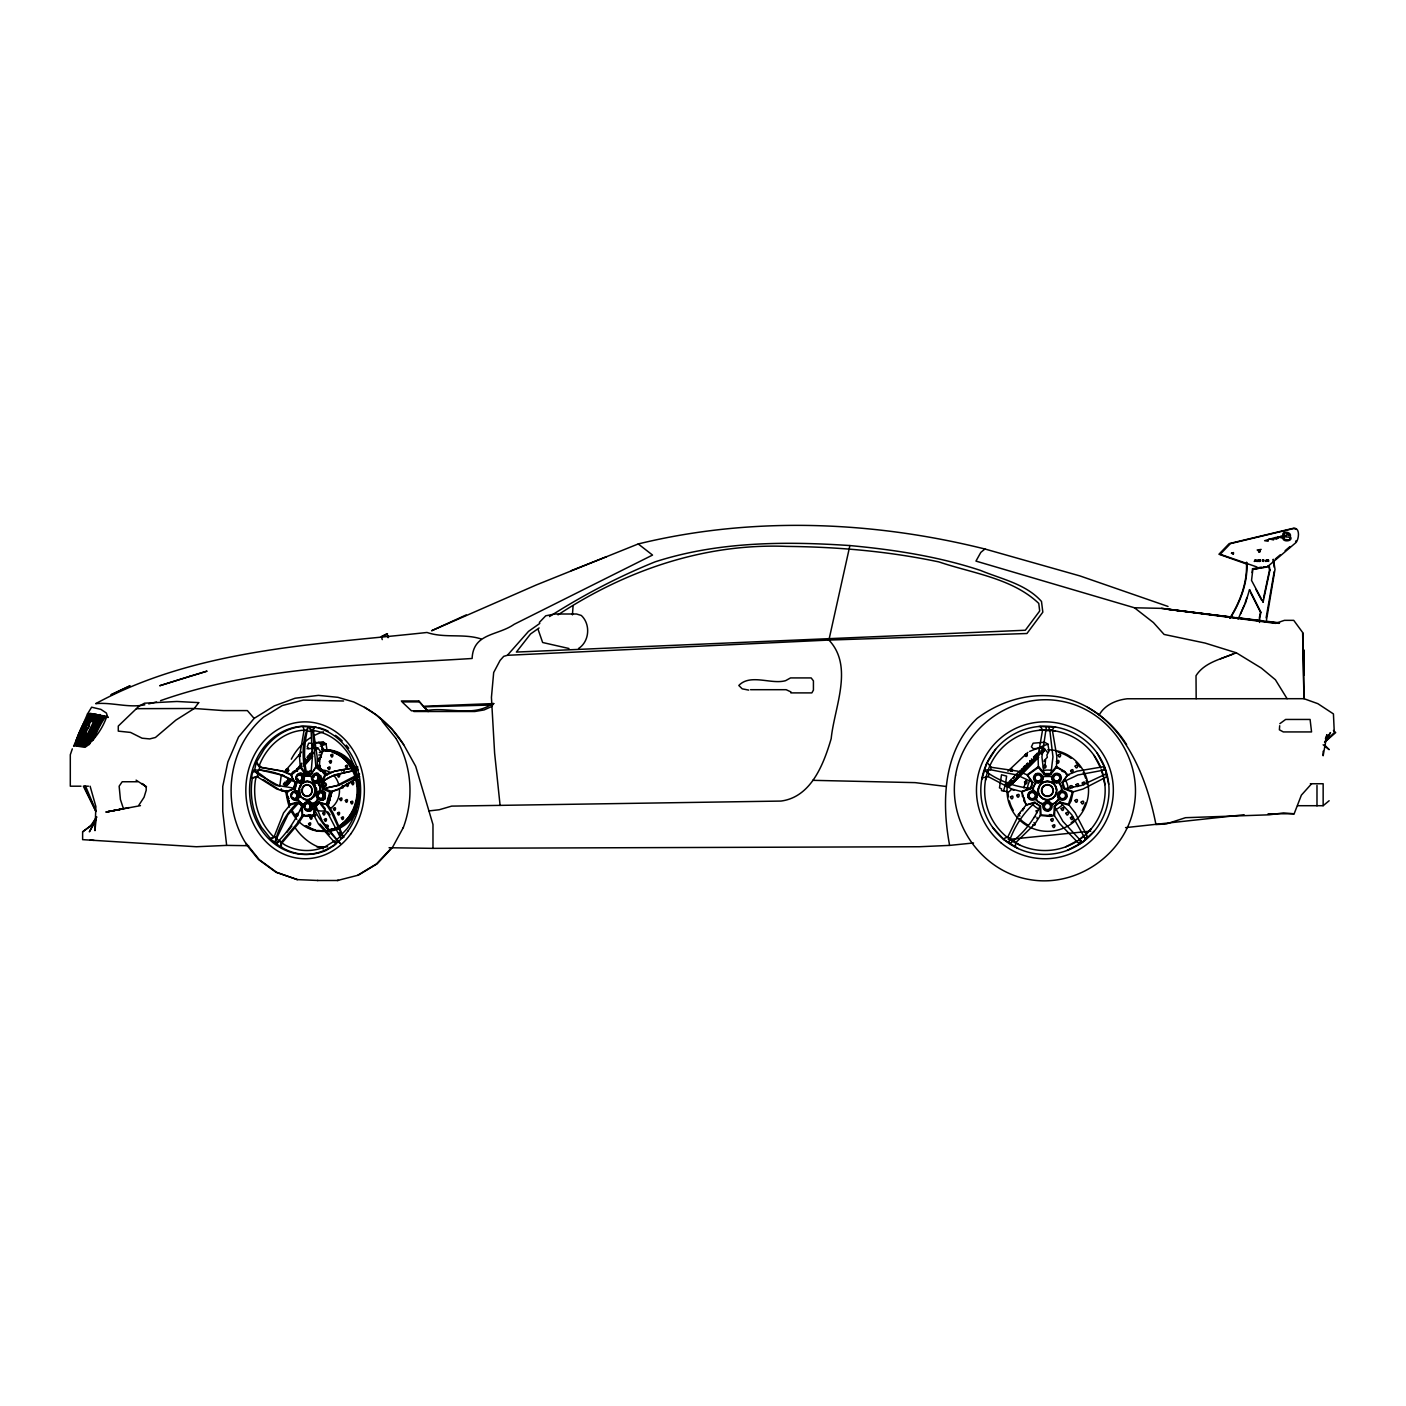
<?xml version="1.0" encoding="UTF-8"?>
<svg xmlns="http://www.w3.org/2000/svg" width="1406" height="1406" viewBox="0 0 1406 1406"><rect width="100%" height="100%" fill="white"/><g stroke="black" fill="none" stroke-linecap="round" stroke-linejoin="round"><path stroke-width="1.5" d="M281.323 788.836L281.305 790.664L288.107 791.93M1266.437 620.362L1275.014 569.377L1273.449 559.447M1015.343 846.799L1015.712 842.686L1034.886 823.986L1040.352 815.48L1049.807 816.341L1053.85 814.9L1060.001 823.986L1079.281 844.022M334.856 845.094L326.174 850.402A64.114 55.519 -90 0 1 283.696 848.574L281.253 846.799L281.569 842.686L285.102 845.059A60.247 52.18 -90 0 0 324.997 846.781L334.874 840.753L336.509 842.686L335.946 844.022L318.477 823.986L313.696 814.9L314.1 806.007L318.898 801.982L326.333 804.285L331.658 812.932L342.695 836.939L343.96 837.238L340.867 838.345L328.705 814.847L318.898 801.982M281.253 846.799L280.901 842.686L296.736 823.986L302.237 815.48L314.505 815.48L314.926 806.341L319.232 802.738L328.213 805.093L333.029 812.932L343.363 836.939M315.752 809.557L315.911 806.007L318.16 803.775L316.245 806.341L316.086 809.997M1053.85 814.9L1054.324 806.007L1056.925 803.775L1059.86 801.982L1068.455 804.285L1075.203 812.932L1087.787 837.238M326.333 804.285L329.777 792.07L338.389 789.047L359.672 776.604M311.886 730.698L315.577 730.892A60.247 52.18 -90 0 1 349.391 755.426L355.068 767.817C364.857 766.393 327.334 770.804 325.946 774.811L321.64 782.492L323.275 788.327L331.992 791.613L328.213 805.093L331.992 791.613L339.76 789.047L357.528 778.203L358.794 784.653A60.247 52.18 -90 0 1 347.036 828.732L342.062 834.057M413.803 711.506L474.824 711.506L484.139 709.925L491.256 706.691L493.734 703.562L490.167 705.056L424.471 706.849L428.074 711.506L418.707 700.961L401.308 700.961M1068.455 804.285L1072.427 792.07L1082.972 789.047L1106.997 776.674M1049.807 816.341L1054.518 815.48L1055.01 806.341L1057.347 804.337L1059.966 802.738L1068.824 805.093L1071.091 800.893L1073.2 791.613L1064.658 788.327L1062.76 782.492L1067.734 774.811L1077.154 771.156L1104.272 766.586M418.637 701.893L402.028 701.893L411.448 710.803L427.231 710.803L418.707 700.961M572.435 614.879L573.05 606.179M827.888 640.099L1026.942 633.508L1042.83 612.155L1041.495 601.452C1025.87 583.877 1001.459 579.149 980.632 570.467C938.347 556.46 894.146 549.693 849.892 545.563L828.907 640.064C854.075 666.602 834.268 707.394 831.192 738.625C823.74 763.968 811.192 797.202 780.928 801.069L451.678 806.113L439.199 809.751L429.076 810.91M1279.688 725.724L1279.39 729.802L1283.327 731.928L1311.552 731.928L1310.093 719.45L1285.646 719.45L1279.847 723.686M279.618 785.497C271.78 788.379 251.076 759.029 251.867 777.975L257.07 776.604L276.824 789.047L286.49 792.07L289.864 805.093L283.555 812.932L274.047 836.939L270.11 838.872L276.648 843.459L279.741 841.192L276.437 838.784L275.558 842.669M306.983 774.267C302.782 758.818 304.61 740.857 308.142 726.744L316.139 727.078M1283.028 537.531C1281.622 542.611 1294.135 541.556 1290.269 536.53C1292.219 531.749 1280.919 530.22 1283.063 535.633M1284.117 537.268L1284.311 539.359L1288.581 539.904A2.214 2.214 0 0 0 1289.9 538.709C1289.9 535.053 1283.45 539.289 1286.912 534.596C1293.467 538.34 1283.713 528.709 1284.117 535.37M302.993 726.515L304.135 729.995L299.46 756.393L300.322 767.36L305.172 774.267L308.125 774.548L311.095 774.267L315.946 767.36L312.607 729.995L314.153 727.025M95.995 819.926L94.993 830.647L95.872 806.534L90.107 786.2M301.306 803.494L297.334 799.364A4.675 4.042 -90 0 0 294.944 790.91L295.84 786.095M1032.408 790.91L1035.396 781.701M286.754 769.732C289.531 774.97 288.371 764.741 286.929 770.822C292.079 770.822 283.871 766.516 286.508 771.244C290.673 769.346 284.926 769.996 288.476 770.347L287.334 769.047L286.191 769.803L287.826 771.103M300.251 754.02L300.251 756.375M341.517 771.033L342.168 769.715L343.732 769.961M344.119 771.033L343.732 772.087M330.674 791.613L326.895 805.093M1252.061 572.629L1252.535 568.727L1253.537 569.325L1252.535 568.727M1267.808 565.915L1269.214 565.651L1269.917 570.133L1263.098 602.12L1251.533 580.432L1252.939 568.727L1261.358 567.128M1266.103 617.937L1274.223 571.486M279.812 786.007L281.323 774.776L284.276 775.673M1046.398 726.744L1041.916 756.85L1044.008 774.267L1047.435 774.548L1050.862 774.267L1056.468 767.36L1056.837 756.393L1052.338 729.995L1054.113 727.025M1003.269 838.872L1007.803 836.939L1019.666 812.932L1026.064 805.093L1034.904 802.738L1037.523 804.337L1039.86 806.341L1040.352 815.48L1041.02 814.9L1040.545 806.007L1034.904 802.738C1022.865 813.353 1013.919 827.554 1008.787 842.669M355.068 767.817L334.733 771.156L326.754 774.899L324.399 771.367L320.515 771.033L315.946 767.36M304.381 814.9L302.237 815.48L301.815 806.341L299.9 803.775L297.369 801.982L289.917 804.285M286.49 792.07L293.678 788.871L295.102 782.492L290.796 774.811L281.868 771.156L259.688 767.289L256.208 762.667L254.539 770.453M293.678 788.871L295.506 782.369C290.427 778.291 289.372 770.892 296.947 770.453L297.562 771.033M321.869 744.108L322.905 751.103L319.883 759.064L319.303 766.85L317.053 766.85M973.514 842.967L949.63 845.393C941.44 801.965 943.039 750.909 977.1 718.396C1000.861 700.522 1031.371 691.629 1060.862 697.323C1119.598 709.415 1145.644 771.63 1155.943 824.549L1166.136 824.004L1185.504 817.694L1269.214 814.812L1283.467 812.914L1294.153 813.775L1301.376 795.146L1311.622 783.74M1251.024 593.42L1260.514 612.313L1259.671 616.267A26.099 26.099 0 0 0 1259.319 618.306M1263.59 597.849L1269.513 570.133L1269.056 567.145M1238.071 619.079L1245.47 603.174L1249.547 589.641L1260.918 612.313L1260.075 616.267A26.099 26.099 0 0 0 1259.495 622.454M274.908 842.669C278.599 827.624 285.875 813.213 297.51 802.738L298.845 802.738L287.879 814.847L276.437 838.784M1044.008 774.267L1038.401 767.36L1038.032 756.393L1042.549 729.995L1040.458 726.515M316.016 766.481L321.078 768.572C324.399 774.144 319.795 766.024 317.334 766.481L316.016 766.481L311.095 774.267M295.752 786.2L296.104 784.97M982.196 777.975L988.19 776.604L1011.898 789.047L1021.67 791.613L1030.229 788.327L1031.406 785.497L1032.127 782.492L1027.136 774.811L1017.716 771.156L991.212 767.289L987.188 762.667M1035.009 801.982L1026.064 805.093L1021.67 791.613L1030.756 788.871L1032.865 782.369L1027.136 774.811L1038.612 766.481L1044.377 773.599L1050.51 773.599L1056.275 766.481L1064.43 771.367L1067.734 774.811L1062.005 782.369L1062.795 785.708L1064.114 788.871L1072.427 792.07M1023.884 787.87L1025.782 780.629M253.871 770.453L257.825 774.214L257.07 776.604L258.388 776.604L252.535 777.975L252.096 779.557A64.114 55.519 -90 0 0 261.569 827.396L270.778 838.872L274.873 837.168M256.261 776.991L255.4 780.207A60.247 52.18 -90 0 0 273.555 836.693L274.205 837.168M257.298 773.089L258.827 769.838M290.796 774.811L292.114 774.811L283.239 771.156L261.006 767.289L259.407 765.18A60.247 52.18 -90 0 1 301.956 730.312L304.733 730.417M403.206 827.695L403.364 827.431C414.137 798.52 411.747 765.444 396.141 738.73M92.462 714.476L91.179 714.107L89.949 715.935A105.204 104.29 87.9 0 0 76.891 744.618L76.645 745.532L77.189 744.547A105.204 104.29 88 0 1 81.39 732.614M83.288 732.702A105.204 103.482 -84.3 0 0 79.088 744.635L78.841 745.567L82.409 744.67L78.068 745.496L77.752 744.53A105.204 104.149 -89.9 0 1 90.81 715.847L92.04 714.002L93.569 714.512M78.068 745.496L78.314 744.565A105.204 103.886 -87.2 0 1 82.497 732.631M78.841 745.567L79.65 744.688A105.204 103.183 -82.8 0 1 83.85 732.754M85.942 732.948A105.204 101.988 -79 0 0 81.724 744.881L81.478 745.795L82.515 745.039A105.204 101.847 -78.7 0 1 86.733 733.106M91.021 714.81L90.054 714.371L88.824 716.199A105.204 104.325 87.3 0 0 75.766 744.881L73.622 746.252L87.488 713.984L91.618 707.2L100.898 709.38L106.364 713.018L107.155 715.373C103.13 727.693 95.116 739.626 84.553 747.289L75.291 745.848L75.449 744.952A105.204 104.36 86.9 0 1 88.508 716.269L89.756 714.441L90.722 714.881L89.334 714.529L87.787 716.445A105.257 104.589 82.8 0 0 76.645 739.081L75.485 743.546L75.942 742.016A105.239 104.448 85.7 0 1 88.086 716.375M995.536 749.398L986.625 763.563L984.622 770.101L990.527 769.732L991.212 767.289M1047.611 752.562L1043.85 748.097L1033.305 748.73L1031.406 746.832L1033.094 743.212L1044.658 742.245L1047.874 744.108L1049.087 751.103L1046.89 755.004L1047.312 757.342L1045.607 759.064L1044.922 766.85M1003.497 791.016L1005.378 784.812M81.741 732.104L83.938 731.419A25.642 4.868 -62.3 0 1 85.696 728.431L86.434 727.236L83.991 732.069L87.629 727.289L85.168 732.122L86.364 731.524A75.186 14.236 -62.3 0 0 88.033 728.15L88.56 727.095L88.051 728.15M89.615 722.385L87.98 722.385A29.421 5.589 -62.3 0 0 81.935 732.051L82.198 731.647M82.356 732.122L82.62 731.665M87.049 722.842L88.332 722.508M87.963 722.508L87.682 722.983M315.84 750.488L316.948 749.064L315.858 750.083M981.704 779.557L984.516 770.453C997.627 780.4 1013.831 786.657 1030.229 788.327L1030.756 788.871M985.501 780.207L986.502 776.991M987.697 773.089L988.699 769.838M313.239 752.702L312.062 751.331L312.94 753.229L311.851 754.46C310.251 750.277 309.179 757.447 311.306 755.76M1245.066 603.174L1246.858 597.568M307.633 816.341L309.953 815.023L307.633 816.341L302.237 815.48M1233.431 553.929L1233.431 552.593M1258.493 551.099C1260.813 548.709 1259.091 553.946 1258.634 550.642M1005.993 783.915L1008.612 782.123L1006.591 783.863M308.142 726.744C302.044 740.241 301.956 758.695 305.717 773.599L305.172 774.267M72.321 748.853L70.3 754.758L70.3 786.2L81.003 786.2M1007.645 785.075L1008.401 785.638L1043.533 750.083A2.759 2.759 0 0 0 1042.883 749.433L1042.479 749.451M300.111 754.706L300.111 755.69M1039.157 751.331L1040.159 753.229L1038.929 754.46C1037.03 750.189 1035.906 757.658 1038.296 755.76M988.19 776.604L989.068 774.214M324.399 788.871L322.958 782.492L324.681 779.434M1325.436 738.695L1326.965 734.653L1323.151 755.76L1323.151 751.208M306.051 815.621L311.745 816.341L315.506 814.9M303.784 804.619L304.118 803.81A5.009 4.341 -90 0 1 311.429 803.81L316.016 801.895L317.44 798.784A5.009 4.341 -90 0 1 319.707 790.734L320.146 787.255L317.404 782.58A5.009 4.341 -90 0 1 311.482 777.606L311.622 776.745A13.972 12.109 -90 0 0 303.924 776.745L304.065 777.606A5.009 4.341 -90 0 1 298.125 782.58L297.457 782.158M1022.795 809.329L1022.795 810.84M1034.183 817.501L1035.624 816.394M1036.925 818.644L1037.083 817.501M1240.461 613.947L1244.31 604.967M93.974 823.969L96.258 818.767M87.418 719.239L89.176 715.355L87.488 713.984L90.335 713.334L108.051 717.306M90.3 714.986L92.146 714.547M100.301 714.635L98.033 714.81L96.821 716.656A105.204 101.847 -78.7 0 0 83.762 745.338L83.499 746.252L84.676 745.549A105.204 101.83 -78.7 0 1 97.735 716.884L98.965 715.039M101.179 715.566L99.949 717.412A105.204 101.812 -78.6 0 0 86.908 746.076L85.713 746.779L85.977 745.865A105.204 101.83 -78.7 0 1 99.035 717.183L100.265 715.355L103.956 715.865M102.128 716.023L103.359 716.304L102.427 715.865L101.197 717.71A105.239 101.83 -78.6 0 0 89.053 743.352L88.56 745.004L89.984 743.581A105.239 101.794 -78.5 0 1 102.111 717.921L104.677 715.689M105.555 716.621L104.343 718.466A105.239 101.724 -78.4 0 0 94.307 738.132L92.339 740.716L93.376 737.922A105.239 101.759 -78.5 0 1 103.411 718.238L104.642 716.392L107.647 716.585M89.281 725.601L88.877 726.445L90.037 722.403M88.473 727.306L88.982 726.252M296.016 785.11L297.703 781.701A4.675 4.042 -90 0 1 297.316 774.513L298.142 773.827A4.675 4.042 -90 0 1 303.942 776.481L307.123 775.725M299.9 803.775L301.815 806.341C295.559 820.032 286.965 833.231 275.98 843.459L280.585 846.799M320.955 769.135L317.334 766.481L317.123 756.393L313.274 729.995L314.803 727.025M256.208 762.667L264.082 749.398A64.114 55.519 -90 0 1 301.657 726.463L307.475 726.744M403.364 827.431L392.415 847.537L377.107 863.864L358.442 875.13L337.932 880.384M1295.594 541.626L1296.086 540.748M329.777 792.07L322.572 788.871L320.744 782.369L324.944 774.899L327.264 774.811L324.399 771.367L320.515 771.033M96.012 818.397L89.351 831.842L93.042 825.533M1229.863 618.165C1240.145 601.663 1247.632 581.996 1246.437 562.365M1230.268 618.165C1240.549 601.663 1248.036 581.996 1246.841 562.365M82.831 731.665L82.726 731.964A28.911 5.483 -62.3 0 1 84.219 729.591A30.457 5.782 -62.3 0 1 88.402 723L88.859 722.35A29.421 5.589 -62.3 0 0 82.69 732.087M94.044 840.366L82.62 839.646L82.62 831.842L92.181 824.707L96.645 817.185M1325.26 741.296L1330.533 732.596L1325.612 739.855M85.801 728.273L86.434 727.236M303.555 815.48L298.107 823.986L282.307 842.581L279.179 841.122L280.409 841.192M138.807 805.269L144.062 797.255L146.206 790.242L146.206 786.868L141.971 783.494L146.488 786.815M307.773 771.121L308.705 773.687L309.619 771.121M318.582 761.384L318.582 759.258M92.304 721.753A105.204 101.847 -78.7 0 1 95.573 716.357L96.803 714.512L94.782 716.199A105.204 101.988 -79 0 0 91.513 721.594M93.376 714.125L92.146 715.97A105.204 103.482 -84.3 0 0 87.348 724.125M94.677 714.248L93.446 716.076A105.204 102.761 -81.1 0 0 90.177 721.471M76.223 745.637L76.469 744.705A105.204 104.308 87.8 0 1 89.527 716.041L90.757 714.195L89.228 716.111A105.204 104.308 87.6 0 0 76.17 744.776M92.603 714.055L91.372 715.9A105.204 103.886 -87.2 0 0 85.133 726.884M90.318 826.394L96.698 816.886M1066.855 774.899L1064.43 771.367M286.596 784.302L286.806 783.511A3.48 3.023 -90 0 0 286.121 782.72C282.149 786.552 287.509 778.52 283.397 784.161A3.146 2.724 -90 0 0 284.047 784.9L285.893 783.3L285.172 785.884L290.814 779.434M308.301 759.24L307.158 756.99L308.037 758.871L306.965 760.119L305.33 759.099L307.281 760.418M302.044 766.481L300.726 766.481C294.891 769.838 294.311 772.263 300.322 767.36M1056.468 767.36L1062.145 770.453M357.599 766.586L357.669 769.732L334.013 774.987L320.744 782.369M1044.078 761.384L1044.465 759.925M1099.228 714.916C1104.729 704.898 1116.294 700.012 1127.208 698.782L1303.96 698.694L1317.844 703.668L1333.433 713.914L1334.294 732.596L1324.54 742.122M320.779 787.167L318.389 781.701L321.148 790.91A4.675 4.042 -90 0 1 325.12 796.464L324.804 797.571A4.675 4.042 -90 0 1 318.775 799.364L315.559 802.773M286.806 832.405L291.85 826.078M1009.754 784.302L1010 783.511A3.48 3.48 0 0 0 1009.209 782.72L1007.065 784.32M1029.227 764.829L1029.438 764.179A2.759 2.759 0 0 0 1028.788 763.511C1024.886 766.832 1030.229 759.943 1026.116 764.794A2.425 2.425 0 0 0 1026.732 765.409C1031.143 762.65 1025.659 766.516 1028.067 765.989M1020.405 773.652L1020.246 772.544M1026.415 767.623C1026.732 762.597 1020.018 769.328 1025.044 769.012M1034.816 759.24L1033.498 756.99L1034.517 758.871L1033.269 760.119L1031.389 759.099L1033.638 760.418M291.323 774.899L296.947 770.453M1028.014 774.899L1038.401 767.36M949.63 845.393L919.331 846.746L432.978 848.363L432.978 824.549L415.666 766.27L403.663 744.635L391.799 728.976L376.246 714.916L364.541 707.341L353.837 702.016L337.897 697.323L318.406 695.372L295.067 698.237L274.328 705.882L254.135 718.396L238.528 737.025L227.86 761.982L222.746 786.429L222.746 811.473L226.665 845.393L248.616 845.709M284.996 771.209L301.605 752.034M300.286 756.235L299.812 754.178M287.334 771.103L288.476 770.347M293.309 772.984L294.487 771.648M295.295 770.681L296.262 770.91L297.228 768.449M301.886 763.071L300.779 764.794A2.425 2.109 -90 0 0 301.306 765.409L301.657 765.391M301.71 763.915L301.499 764.899M296.578 771.279L297.756 769.908M304.381 762.316L305.102 761.507L304.083 761.173M300.761 767.254L299.513 768.695L298.547 767.588L300.286 766.709M304.276 763.88L313.31 753.458M291.077 779.961L288.74 783.792M303.766 765.321L312.22 755.549M292.975 778.906L285.84 785.954L288.107 784.53M304.03 766.129L312.712 756.112M322.905 751.103L321.253 752.562L317.984 748.097L316.122 748.097M500.097 805.445L494.613 753.106L491.432 697.429L493.682 672.507L500.061 660.451L503.717 656.338L507.373 655.301L528.498 631.382L539.816 623.403M1043.322 750.734L1044.799 749.064L1043.516 750.488M539.342 622.436L545.739 615.793L554.808 614L576.513 614L581.311 615.459C590.801 624.299 589.483 641.505 578.534 648.5M1059.72 799.364L1051.881 805.058M314.1 806.007L314.926 806.341C310.111 813.494 352.765 857.185 336.895 839.523L340.814 835.849L339.004 832.563M391.852 847.537L376.527 863.864L357.862 875.13M1010.035 843.459C1022.795 833.899 1033.498 821.051 1039.86 806.341L1040.545 806.007M1064.114 788.871L1081.337 785.497L1106.346 773.775M466.194 614.932L431.589 630.749L536.143 585.019L638.236 543.946L652.542 555.071L514.174 624.299C497.531 635.951 473.242 632.841 472.117 658.483C367.774 665.091 260.18 665.495 160.565 700.645M1007.909 771.209L1027.874 752.351M1014.359 776.13L1016.52 773.968L1015.976 775.145L1017.434 776.604M1017.505 772.984L1018.981 772.158M1041.055 750.822L1042.233 749.644M1038.032 756.867L1012.232 783.792M1041.125 753.757L1044.236 750.663L1041.688 754.319M1010.018 785.989L1038.753 757.272M359.391 773.775L336.965 785.497L322.572 788.871M312.167 754.776L310.216 753.44L310.41 755.286M1084.149 835.375L1079.123 839.786M1085.573 834.057L1091.32 828.732M1094.29 831.192L1082.022 842.581L1067.224 850.402M319.127 769.135L324.311 771.947M490.167 705.056C472.1 716.498 447.829 707.218 427.793 710.364M1324.716 742.122L1335.7 732.596L1333.433 730.452M1275.312 559.008L1280.216 554.843M1285.119 550.695L1290.023 546.53M1268.405 565.95L1296.209 542.365C1298.81 538.797 1300.058 529.183 1294.926 528.217L1230.461 543.612L1220.215 554.263L1256.964 566.987M1297.545 805.708L1323.151 805.708L1329.145 800.735M1042.162 751.894C1039.719 752.825 1045.308 747.992 1041.231 751.296M1039.28 754.776L1037.03 753.44L1037.241 755.286M1168.034 606.461L1079.861 575.898L984.938 549.008L980.826 552.382L975.957 561.099L1134.466 607.779L1161.549 608.359L1279.021 623.368M1079.158 842.686L1081.161 841.122L1082.602 842.036M1011.916 771.244C1014.798 768.256 1007.698 768.256 1010.562 771.244M1066.398 774.671L1068.912 775.339M1023.041 809.012L1024.095 808.573M1071.952 788.133C1075.133 784.794 1067.277 784.794 1070.458 788.133M1051.512 814.654L1049.386 814.654M1070.827 800.541L1070.827 797.94M316.561 802.141L311.816 805.058A4.675 4.042 -90 0 0 304.118 805.058L301.148 803.494M82.62 831.842L92.181 824.707M1233.431 553.929L1231.375 553.261L1233.431 552.593M286.965 796.112L289.864 805.093L297.51 802.738L299.794 804.337M306.701 773.581L311.359 770.295M549.518 616.566C582.945 595.23 618.306 576.724 655.108 561.838C717.904 541.556 784.689 541.187 849.892 545.563M539.096 627.955L530.554 633.965L516.389 652.068L1025.343 630.24L1039.684 611.012L1038.77 603.402C1012.074 578.112 972.601 573.349 938.962 561.925C888.891 551.345 837.923 546.899 786.815 546.407C704.916 543.067 625.846 570.221 558.024 614.844M76.24 740.312L78.56 738.677M1085.274 839.558L1084.975 838.345L1087.084 836.939M323.573 785.497C319.074 775.62 350.446 772.597 356.298 769.609M337.001 839.786L322.343 821.332L315.911 806.007M288.107 798.221L289.074 798.432M282.008 705.724L263.52 717.113C228.194 747.307 221.34 802.51 244.925 841.86L259.354 859.769L276.631 872.3L296.789 879.506M358.319 769.732L355.946 770.207L357.019 775.655L359.584 774.214M288.248 800.682L289.214 800.893M1029.667 751.402L1047.874 744.108M1065.871 846.781L1077.277 840.753M311.816 805.058L314.944 803.494M382.256 639.607L381.465 636.654L386.949 633.842L388.513 637.48M357.616 776.428L338.336 785.497L326.561 787.922M381.465 636.654L387.494 633.684M318.529 765.339C322.115 764.196 319.584 770.681 317.932 767.043M111.285 694.529L129.633 685.882M111.056 694.88L130.055 685.952M1287.088 698.694L1275.4 679.748L1261.358 668.096L1236.313 652.788C1222.253 658.852 1204.696 661.945 1196.014 675.724L1196.172 698.694M287.949 796.358L286.613 796.358L286.068 791.613L294.785 788.327L278.247 785.497L257.825 774.214L259.143 774.214M1044.043 765.339C1048.068 764.091 1045.308 770.769 1043.34 767.043M1055.59 766.903L1057.839 768.203M571.293 570.643L606.566 556.688M1220.443 658.834L1232.64 654.124M320.34 746.217L326.104 744.108L327.141 751.103M1022.32 796.358L1022.443 792.07M1023.621 798.432L1022.988 796.112M261.006 767.289L259.688 767.289L259.091 769.732L281.2 774.987L295.506 782.369M1264.293 567.321L1265.312 567.022M1023.796 800.893L1026.415 804.285M282.624 705.461L303.292 700.1L343.574 700.996M129.106 807.554L106.733 811.93L140.459 805.638M82.269 745.953L85.801 745.057M1041.02 814.9L1049.843 815.621M79.404 745.619L82.972 744.723M77.506 745.444L81.091 744.547L76.943 745.461M144.836 704.793C128.719 708.237 111.9 702.033 95.661 703.668C196.647 648.869 315.366 644.633 427.002 632.472C444.524 638.465 463.576 633.262 481.063 638.939M148.737 703.861L156.541 701.998M638.236 543.946C751.735 516.23 872.036 520.835 984.938 549.008M310.216 815.621L313.696 814.9M311.745 816.341L315.823 815.48L314.505 815.48M289.794 780.611L287.773 781.033L288.125 778.959L287.299 781.367L286.297 781.068L287.843 782.861M1042.584 776.481L1052.286 776.481M1254.591 569.043L1267.509 566.618M1254.996 569.043L1267.913 566.618M123.57 808.731L105.837 812.07L123.464 808.766L120.424 799.522L119.141 786.2L122.199 781.754L137.401 781.754M289.197 781.297L287.527 781.613L288.23 782.421M1013.445 780.611L1011.107 781.033L1011.512 778.959L1010.562 781.367L1009.842 780.629L1011.195 782.861M1105.432 769.803L1077.927 774.987L1062.005 782.369M1032.865 782.369L1016.942 774.987L990.527 769.732M1012.759 781.297L1010.826 781.613L1011.635 782.421M1260.602 612.348L1260.918 612.313M300.058 753.844L298.88 755.198L300.058 756.551M327.053 827.624C331.359 825.357 323.608 823.178 326.403 827.431M337.212 880.49L338.495 880.384M1019.965 816.06L1018.067 814.619L1020.317 813.318M1263.256 567.444L1265.558 567.321M1244.117 814.742L1125.538 827.624M1008.26 839.47L1090.792 831.139M314.68 742.632L323.521 742.245L326.315 744.108L321.482 744.108L318.687 742.245M315.506 743.018L323.521 742.245M253.976 770.101C268.845 769.504 283.854 774.688 296.42 782.492L295.102 782.492M307 748.73L317.984 748.097M310.761 756.393L309.531 756.463L309.759 757.553M307.967 775.778L309.127 775.725M136.4 708.677L194.292 708.483L223.449 710.592L247.368 710.592L254.135 718.396M1037.663 756.393L1035.835 756.867L1036.503 757.553M507.373 655.301L828.907 640.064M424.507 706.234L493.734 703.562M1048.507 726.814L1049.79 730.101L1052.338 729.995M750.523 689.696L786.147 689.696L790.98 691.945M790.84 692.894L811.877 692.894L813.424 690.1L813.424 680.873L811.174 677.92L790.541 677.92L785.603 680.662C771.349 684.792 750.365 673.333 738.818 685.478L742.21 688.835L748.695 690.1M304.786 729.995L306.983 730.101M313.274 729.995L310.41 730.101C307.106 721.348 315.296 734.863 306.947 730.522M311.077 730.101L312.396 756.85L311.025 773.599L305.717 773.599L300.726 766.481M311.886 743.212L308.67 743.212L307.211 746.832L308.863 748.73M319.988 743.739L324.821 743.739M319.39 752.562L321.64 752.562M318.758 755.004L321.007 755.004M299.408 755.953L299.654 754.917M319.127 757.342L321.376 757.342M317.633 759.064L319.883 759.064M347.475 762.421L350.446 762.421M288.23 769.328L287.984 770.347M294.979 771.367L293.766 771.947M305.717 773.599L309.689 773.845M303.766 776.481L303.942 776.481A4.675 4.042 -90 0 1 297.545 781.701L297.703 781.701M312.167 776.481L308.969 775.725M296.279 779.065L298.09 779.065M321.64 782.492L322.958 782.492M1310.339 783.74L1323.151 783.74L1323.151 805.708M88.455 786.2L83.358 786.2L95.854 811.42M323.275 788.327L324.593 788.327M294.944 790.91L295.119 790.91A4.675 4.042 -90 0 0 291.147 796.464L291.464 797.571A4.675 4.042 -90 0 0 297.492 799.364L299.689 802.141M321.148 790.91L320.972 790.91A4.675 4.042 -90 0 0 318.6 799.364L318.775 799.364M283.432 791.016L287.65 791.016M286.068 791.613L287.386 791.613L280.04 789.557M296.033 792.615L297.844 792.615M322.273 792.615L324.083 792.615M297.334 799.364L298.107 798.784A5.009 4.341 -90 0 0 295.84 790.734L295.084 790.629M309.25 803.494L311.06 803.494M304.118 805.058L304.276 805.058A4.675 4.042 -90 0 0 307.615 811.139L309.689 811.139A4.675 4.042 -90 0 0 311.57 810.278M301.815 806.341L303.134 806.341M314.926 806.341L316.245 806.341M1268.089 813.775L1294.153 813.775M309.689 815.744L308.125 815.023M275.365 836.939L274.047 836.939L277.193 838.345M338.231 841.122L336.509 842.686M226.665 845.393L196.365 846.746L90.107 840.12M317.387 880.49L337.791 880.49M316.649 846.693L327.616 846.851M389.075 847.73L432.978 848.363M1269.565 570.115L1269.917 570.133M812.686 780.33L915.165 782.632L945.711 786.429M1038.911 726.463L1055.642 727.078M1039.28 730.312L1045.08 730.101M1044.922 730.522L1050.018 730.698M1052.444 730.804L1054.992 730.892M296.912 879.594L317.967 880.49M306.965 775.725L308.125 775.778M96.961 714.81L95.239 714.301L94.009 716.129A105.204 102.427 -80.1 0 0 90.74 721.524M1009.385 786.675L1005.185 786.2L1006.608 776.112L1001.511 774.776L999.473 787.87L1001.529 788.836L1001.511 790.664L1008.893 791.93L1011.371 789.469L1014.007 790.067M1171.743 609.817L1231.902 617.058M1236.226 617.586L1262.237 620.731M1266.56 621.259L1279.565 622.84M1278.599 623.086L1161.549 608.359M1033.972 822.58L1035.273 824.83L1032.672 824.83M297.492 879.594L276.051 872.3L258.353 859.4L245.804 843.793M1177.736 610.538L1167.753 609.308L1275.506 623.368L1284.434 620.345L1293.731 620.345L1302.958 632.928L1303.96 698.694L1302.624 632.893M301.605 808.626L300.146 810.84M568.973 648.5L542.646 642.507L538.252 629.888M328.02 800.682L329.83 800.682M98.982 715.267L96.012 714.371M104.29 716.533L105.573 716.849M106.505 717.06L108.192 717.464M1269.495 539.008L1273.502 539.904L1275.031 537.619L1264.627 540.695L1268.142 541.24L1267.808 539.904L1269.302 539.06M1032.725 761.331L1029.86 760.628L1030.159 763.88M328.16 798.221L329.971 798.221M1032.232 761.824L1030.598 763.458M304.012 760.628L306.49 761.331M329.303 796.112L331.113 796.112M1236.313 652.788L1205.1 643.069L1164.098 634.44L1153.395 622.542L1134.466 607.779M306.069 761.824L304.645 763.458M1247.614 564.368L1218.932 554.263L1229.178 543.612L1293.643 528.217L1295.945 529.306M1061.723 771.033L1064.026 771.947M1036.872 812.967L1035.958 810.77L1038.331 810.454M1042.988 805.058L1035.15 799.364M94.887 714.617L93.938 714.178L92.708 716.023A105.204 103.183 -82.8 0 0 89.422 721.419M342.396 785.374L342.994 787.887L340.937 787.571M1054.324 806.007L1062.866 821.332L1081.161 841.122M304.276 805.058L300.339 802.51M263.274 779.645L278.212 789.047M1009.789 838.784L1014.552 841.772M1015.835 842.581L1019.789 845.059M1018.19 848.574L1004.007 839.663L992.618 827.396M136.083 780.137L146.294 786.815M1007.803 836.939L1009.912 838.345M299.531 801.895L300.533 802.773M1013.726 841.122L1015.712 842.686M1018.629 774.987L1017.452 773.862M1323.151 744.776L1329.145 749.644L1324.645 745.022M1036.081 757.975L1034.289 756.2L1036.117 754.407L1037.224 755.11M1023.814 770.224L1021.6 768.889L1022.285 769.557L1019.807 770.681L1021.582 772.456M1023.392 770.664L1022.637 769.908L1021.283 771.279L1022.021 772.017M319.865 823.986L329.531 834.514M322.818 748.097L323.644 749.064M309.39 757.975L307.844 756.2L309.425 754.407L310.375 755.11M323.081 771.367L325.946 774.811M322.501 771.947L324.944 774.899M382.151 721.19L395.947 738.361M321.746 804.25L325.313 808.784M327.703 811.824L330.076 814.847M424.471 706.849L428.074 711.506M256.859 762.667L259.231 765.831M301.218 766.973L299.882 765.567L298.248 768.115M1059.474 781.701L1062.461 790.91M1266.63 560.063L1267.175 561.099L1268.581 560.063L1268.581 561.416L1268.001 560.063M1255.945 589.466L1261.727 600.309M1084.975 838.345L1071.794 814.847L1059.86 801.982M1097.19 753.194L1105.011 767.975L1108.736 784.302M1094.044 755.426L1100.599 767.817M1050.862 774.267L1052.953 756.85L1049.79 730.101M84.272 786.2L95.977 811.42M85.608 786.2L96.153 811.42M1105.801 774.214L1106.68 776.604M1103.657 767.289L1104.343 769.732M386.949 633.842L387.968 637.621M1101.46 769.609L1103.025 776.428M1103.429 778.203L1104.905 784.653M1273.045 559.447L1274.293 567.391M321.482 744.108L322.519 751.103M1262.852 600.432L1263.098 602.12M1249.723 591.17L1249.547 589.641M312.448 744.196L312.888 748.414M1024.306 798.221L1024.482 800.682M302.167 806.007L302.571 814.9M1316.983 785.409L1316.983 805.849M1304.03 650.31L1304.03 674.739M1303.749 649.871L1303.749 675.179M1267.737 560.063L1266.859 561.416L1266.595 560.063M85.168 732.878A105.204 102.427 -80.1 0 0 80.95 744.811L80.142 745.672L80.388 744.758A105.204 102.761 -81.1 0 1 84.606 732.825M1261.182 549.412A217.438 217.438 0 0 1 1257.14 549.992M364.541 707.341A108.455 108.455 0 0 1 403.663 744.635M1087.506 707.341A108.455 108.455 0 0 1 1126.628 744.635M82.655 729.714A105.204 104.29 88 0 1 90.248 715.865M1101.39 769.328A60.247 60.247 0 0 1 1035.466 849.804A60.247 60.247 0 0 1 997.68 752.878A60.247 60.247 0 0 1 1100.687 767.5M1047.769 749.785A40.774 40.774 0 0 1 1088.49 792.685A40.774 40.774 0 0 1 1043.498 831.104A40.774 40.774 0 0 1 1007.504 784.179M1085.625 802.844A39.79 39.79 0 0 1 1082.233 810.454M1074.412 820.12A39.79 39.79 0 0 1 1071.161 822.756M1027.874 825.023A39.79 39.79 0 0 1 1019.631 818.696M1013.304 810.454A39.79 39.79 0 0 1 1009.332 800.858M1008.471 796.78A39.79 39.79 0 0 1 1008.032 792.633M1058.068 752.105A39.79 39.79 0 0 1 1071.161 758.361M1075.906 762.421A39.79 39.79 0 0 1 1079.966 767.166M1083.235 772.474A39.79 39.79 0 0 1 1085.625 778.274M1086.223 780.26A39.79 39.79 0 0 1 1087.084 784.32M1062.268 805.04A20.492 20.492 0 0 1 1054.781 809.821M1037.523 808.309A20.492 20.492 0 0 1 1033.287 805.04M1027.347 788.766A20.492 20.492 0 0 1 1030.018 780.312M1042.461 770.752A20.492 20.492 0 0 1 1053.076 770.752M1065.52 780.312A20.492 20.492 0 0 1 1068.191 788.766M1056.521 792.263A9.227 9.227 0 0 1 1038.788 793.88M1038.261 791.543A9.227 9.227 0 0 1 1053.34 783.617M1054.975 785.392A9.227 9.227 0 0 1 1056.627 789.873M321.763 749.785A40.774 35.308 -90 0 1 354.734 805.181A40.774 35.308 -90 0 1 298.142 820.858M296.807 819.382A40.774 35.308 -90 0 1 291.183 810.946M289.513 807.149A40.774 35.308 -90 0 1 286.455 790.559M323.099 749.785A40.774 35.308 -90 0 1 352.713 768.361M353.679 770.172A40.774 35.308 -90 0 1 348.073 819.382A40.774 35.308 -90 0 1 305.436 825.867M295.664 816.218A40.774 35.308 -90 0 1 292.518 810.946M325.999 749.785A40.774 35.308 -90 0 1 355.63 768.361M356.579 810.946A40.774 35.308 -90 0 1 327.844 831.28M325.999 831.333A40.774 35.308 -90 0 1 318.652 830.436M324.891 750.804A39.79 34.465 -90 0 1 328.494 751.243M332.027 752.105A39.79 34.465 -90 0 1 352.01 768.889M356.386 780.26A39.79 34.465 -90 0 1 357.37 786.393M357.37 794.706A39.79 34.465 -90 0 1 356.386 800.858M355.876 802.844A39.79 34.465 -90 0 1 353.802 808.626M352.941 810.454A39.79 34.465 -90 0 1 340.34 825.023M332.027 828.995A39.79 34.465 -90 0 1 328.494 829.856M333.275 752.105A39.79 34.465 -90 0 1 356.526 776.305M357.651 780.26A39.79 34.465 -90 0 1 358.635 786.393M358.635 794.706A39.79 34.465 -90 0 1 341.588 825.023M336.702 827.712A39.79 34.465 -90 0 1 329.742 829.856M324.347 750.751A39.79 34.465 -90 0 1 329.742 751.243M321.763 770.066A20.492 17.751 -90 0 1 330.638 772.808M334.329 776.059A20.492 17.751 -90 0 1 338.916 785.251M339.514 790.559A20.492 17.751 -90 0 1 330.638 808.309M324.856 810.735A20.492 17.751 -90 0 1 317.176 810.348M324.347 749.785A40.774 35.308 -90 0 1 353.978 768.361M354.927 770.172A40.774 35.308 -90 0 1 357.317 775.954M358.46 779.996A40.774 35.308 -90 0 1 359.479 786.305M359.479 794.812A40.774 35.308 -90 0 1 317 830.436M315.208 829.944A40.774 35.308 -90 0 1 306.701 825.867M323.538 783.845A1.758 1.529 -90 0 1 325.946 783.476A1.758 1.529 -90 0 1 325.63 786.253A1.758 1.529 -90 0 1 323.38 785.181M322.765 783.476A1.758 1.529 -90 0 1 324.927 783.476A1.758 1.529 -90 0 1 324.927 785.972A1.758 1.529 -90 0 1 322.765 785.972M323.45 848.785A60.247 52.18 -90 0 1 294.592 826.974M291.288 759.205A60.247 52.18 -90 0 1 310.726 737.57M314.241 735.531A60.247 52.18 -90 0 1 323.415 731.823M318.16 727.535A64.114 55.519 -90 0 1 328.09 731.067M335.489 735.373A64.114 55.519 -90 0 1 342.256 740.927M346.28 745.162A64.114 55.519 -90 0 1 348.758 748.256M313.38 776.481A4.675 4.042 -90 0 1 318.231 773.388M320.638 775.409A4.675 4.042 -90 0 1 320.34 780.892M319.601 781.701A4.675 4.042 -90 0 1 317.738 782.544M316.719 782.544A4.675 4.042 -90 0 1 314.118 780.892M321.183 791.068A4.675 4.042 -90 0 1 324.153 791.49M324.962 792.176A4.675 4.042 -90 0 1 325.612 793.089M325.313 798.555A4.675 4.042 -90 0 1 324.575 799.364M323.679 799.926A4.675 4.042 -90 0 1 318.529 797.571A4.675 4.042 -90 0 1 320.252 791.49M306.42 803.09A4.675 4.042 -90 0 1 311.13 802.404M311.956 803.09A4.675 4.042 -90 0 1 313.028 805.058M312.853 808.485A4.675 4.042 -90 0 1 312.308 809.487M306.069 809.487A4.675 4.042 -90 0 0 308.67 811.139A4.675 4.042 -90 0 0 311.974 805.058M305.155 806.2A4.675 4.042 -90 0 1 305.77 804.004M304.557 775.409A4.675 4.042 -90 0 0 299.197 773.827L298.371 774.513A4.675 4.042 -90 0 0 297.721 775.409M302.624 782.263A4.675 4.042 -90 0 1 297.474 779.908M295.172 791.068A4.675 4.042 -90 0 1 298.933 792.176M300.023 794.144A4.675 4.042 -90 0 1 299.829 797.571M298.547 799.364A4.675 4.042 -90 0 1 292.518 797.571M313.362 783.617A9.227 7.979 -90 0 1 314.768 785.392M315.735 787.518A9.227 7.979 -90 0 1 316.122 792.263M315.489 794.566A9.227 7.979 -90 0 1 314.382 796.604M311.007 799.346A9.227 7.979 -90 0 1 308.969 799.891M303.169 783.16A9.227 7.979 -90 0 1 313.872 784.759A9.227 7.979 -90 0 1 313.433 797.202A9.227 7.979 -90 0 1 302.659 797.782M300.286 793.88A9.227 7.979 -90 0 1 299.9 789.135M300.533 786.833A9.227 7.979 -90 0 1 301.64 784.794M312.624 782.439A9.367 8.12 -90 0 1 315.594 785.866M316.42 788.133A9.367 8.12 -90 0 1 316.42 792.984M314.751 775.55A3.708 3.216 -90 0 1 319.408 775.216A3.708 3.216 -90 0 1 319.408 780.629L318.758 781.174A3.708 3.216 -90 0 1 318.02 781.508M317.211 781.631A3.708 3.216 -90 0 1 315.665 781.174M314.065 777.219A3.708 3.216 -90 0 1 314.311 776.34M298.67 775.55A3.708 3.216 -90 0 1 303.344 775.216A3.708 3.216 -90 0 1 303.344 780.629L302.694 781.174A3.708 3.216 -90 0 1 299.601 781.174M298.951 780.629A3.708 3.216 -90 0 1 298.424 779.908M296.367 791.93A3.708 3.216 -90 0 1 298.67 797.606A3.708 3.216 -90 0 1 293.239 797.589M307.281 803.494A3.708 3.216 -90 0 1 311.64 804.144A3.708 3.216 -90 0 1 311.359 809.206A3.708 3.216 -90 0 1 306.965 809.188M322.607 791.93A3.708 3.216 -90 0 1 324.891 797.606A3.708 3.216 -90 0 1 319.478 797.589M319.285 794.021A3.708 3.216 -90 0 1 319.724 793.248M955.605 775.128C947.187 822.879 981.898 871.79 1029.754 879.594C1077.488 888.012 1126.399 853.301 1134.22 805.462C1142.639 757.711 1107.91 708.8 1060.071 700.996C1012.32 692.578 963.409 727.289 955.605 775.128M1033.164 787.255L1033.656 790.734A5.009 5.009 0 0 1 1036.275 798.784L1037.909 801.895L1043.199 803.81A5.009 5.009 0 0 1 1051.67 803.81L1055.133 803.213L1058.595 798.784A5.009 5.009 0 0 1 1061.214 790.734L1061.723 787.255L1058.56 782.58A5.009 5.009 0 0 1 1051.723 777.606L1051.881 776.745A13.972 13.972 0 0 0 1042.988 776.745L1043.147 777.606A5.009 5.009 0 0 1 1036.31 782.58L1033.164 787.255M296.086 814.232C297.615 819.891 300.005 810.278 296.086 814.232M308.564 823.705C310.093 829.347 312.484 819.751 308.564 823.705M310.005 817.501C311.517 823.16 313.907 813.547 310.005 817.501M322.835 813.213C324.347 818.872 326.754 809.258 322.835 813.213M327.932 767.817C329.461 773.476 331.851 763.862 327.932 767.817M329.356 761.437C330.867 767.096 333.257 757.483 329.356 761.437M330.779 755.25C332.308 760.91 334.698 751.296 330.779 755.25M324.364 819.54C325.893 825.199 328.283 815.585 324.364 819.54M333.398 808.626C334.927 814.285 337.317 804.671 333.398 808.626M337.563 775.339C339.092 780.998 341.482 771.384 337.563 775.339M337.475 813.23C338.987 818.89 341.377 809.276 337.475 813.23M339.83 798.854C341.342 804.513 343.749 794.9 339.83 798.854M345.472 766.094C347.001 771.753 349.391 762.14 345.472 766.094M341.394 817.747C342.923 823.406 345.314 813.81 341.394 817.747M346.298 784.671C347.809 790.33 350.217 780.717 346.298 784.671M345.349 800.489C346.86 806.148 349.268 796.534 345.349 800.489M351.658 783.001C353.17 788.661 355.577 779.047 351.658 783.001M350.709 802.141C352.238 807.8 354.628 798.186 350.709 802.141M1010.299 769.82C1011.494 773.546 1013.199 767.201 1010.299 769.82M1010.51 797.026C1012.355 802.773 1014.974 792.984 1010.51 797.026M1016.696 795.374C1018.542 801.104 1021.16 791.314 1016.696 795.374M1024.904 754.846C1026.556 760.031 1028.928 751.191 1024.904 754.846M1025.273 754.952C1027.786 758.748 1026.327 751.12 1025.449 755.953L1027.241 755.479L1026.96 754.442L1025.185 754.917M1024.535 782.052C1026.38 787.799 1028.999 778.01 1024.535 782.052M1056.521 761.437C1058.367 767.184 1060.985 757.395 1056.521 761.437M1058.173 755.25C1060.019 760.98 1062.637 751.191 1058.173 755.25M1050.774 819.54C1052.602 825.287 1055.238 815.498 1050.774 819.54M1052.426 825.726C1054.272 831.473 1056.89 821.684 1052.426 825.726M1061.196 808.626C1063.041 814.373 1065.66 804.566 1061.196 808.626M1070.616 770.629C1072.462 776.376 1075.08 766.586 1070.616 770.629M1065.906 813.23C1067.734 818.96 1070.37 809.171 1065.906 813.23M1075.151 766.094C1076.996 771.841 1079.615 762.052 1075.151 766.094M1070.441 817.747C1072.268 823.494 1074.905 813.705 1070.441 817.747M1076.082 784.671C1077.927 790.4 1080.546 780.611 1076.082 784.671M1074.992 800.489C1076.838 806.218 1079.457 796.429 1074.992 800.489M1082.286 783.001C1084.114 788.748 1086.75 778.942 1082.286 783.001M1081.179 802.141C1083.024 807.888 1085.66 798.081 1081.179 802.141M291.253 794.021L291.007 794.917A3.708 3.216 -90 0 0 294.944 799.206A3.708 3.216 -90 0 0 296.631 793.248A3.708 3.216 -90 0 0 291.253 794.021M291.727 794.285L291.517 795.023A3.093 2.671 -90 0 0 294.821 798.608A3.093 2.671 -90 0 0 296.209 793.652A3.093 2.671 -90 0 0 291.727 794.285M304.469 804.917L304.206 805.796A3.708 3.216 -90 0 0 308.16 810.084A3.708 3.216 -90 0 0 309.847 804.144A3.708 3.216 -90 0 0 304.469 804.917M304.944 805.181L304.733 805.919A3.093 2.671 -90 0 0 308.019 809.487A3.093 2.671 -90 0 0 309.425 804.531A3.093 2.671 -90 0 0 304.944 805.181M317.492 794.021L317.229 794.917A3.708 3.216 -90 0 0 321.183 799.206A3.708 3.216 -90 0 0 322.87 793.248A3.708 3.216 -90 0 0 317.492 794.021M317.967 794.285L317.756 795.023A3.093 2.671 -90 0 0 321.043 798.608A3.093 2.671 -90 0 0 322.449 793.652A3.093 2.671 -90 0 0 317.967 794.285M1278.458 537.373L1277.193 537.479L1278.458 537.373M1067.049 796.464L1066.697 797.571A4.675 4.675 0 0 1 1058.859 798.555A4.675 4.675 0 0 1 1061.302 791.068A4.675 4.675 0 0 1 1067.049 796.464M1231.902 552.822L1233.132 553.7L1231.902 552.822M1258.335 550.431L1258.897 552.171L1260.18 551.767L1259.6 550.01L1258.335 550.431M1028.805 794.021L1028.524 794.917A3.708 3.708 0 0 0 1033.076 799.206A3.708 3.708 0 0 0 1035.027 793.248A3.708 3.708 0 0 0 1028.805 794.021M1029.368 794.285L1029.122 795.023A3.093 3.093 0 0 0 1032.918 798.608A3.093 3.093 0 0 0 1034.552 793.652A3.093 3.093 0 0 0 1029.368 794.285M1044.06 804.917L1043.779 805.796A3.708 3.708 0 0 0 1048.331 810.084A3.708 3.708 0 0 0 1050.282 804.144A3.708 3.708 0 0 0 1044.06 804.917M1044.623 805.181L1044.377 805.919A3.093 3.093 0 0 0 1048.173 809.487A3.093 3.093 0 0 0 1049.807 804.531A3.093 3.093 0 0 0 1044.623 805.181M1059.105 794.021L1058.823 794.917A3.708 3.708 0 0 0 1063.375 799.206A3.708 3.708 0 0 0 1065.309 793.248A3.708 3.708 0 0 0 1059.105 794.021M1059.667 794.285L1059.421 795.023A3.093 3.093 0 0 0 1063.217 798.608A3.093 3.093 0 0 0 1064.834 793.652A3.093 3.093 0 0 0 1059.667 794.285M1279.987 537.11L1275.98 539.289L1275.523 537.496L1279.987 537.11M1263.695 560.063L1263.572 561.24L1263.695 560.063M309.882 755.374L308.476 756.077L309.882 755.374M1036.644 755.374L1035.027 756.077L1036.644 755.374M198.703 702.631L194.292 708.483L175.891 720.1L155.468 737.465L149.721 738.923L142.076 738.203L130.53 732.421L118.28 731.138L118.28 726.058L138.983 706.181L144.537 703.193L176.91 701.471L198.703 702.631M1010.967 769.047L1010.492 770.822L1011.512 771.103L1012.267 770.347L1010.967 769.047M1014.253 776.85L1012.777 778.326L1014.253 776.85M1024.992 766.147L1023.55 767.588L1024.675 768.695L1026.116 767.254L1024.992 766.147M1031.108 761.507L1030.299 762.316L1029.948 761.173L1031.108 761.507M301.165 780.172L300.62 780.629A3.093 2.671 -90 0 1 296.666 778.116A3.093 2.671 -90 0 1 300.322 775.04A3.093 2.671 -90 0 1 301.165 780.172M301.534 780.629L300.884 781.174A3.708 3.216 -90 0 1 296.139 778.151A3.708 3.216 -90 0 1 300.515 774.478A3.708 3.216 -90 0 1 301.534 780.629M317.246 780.172L316.702 780.629A3.093 2.671 -90 0 1 312.747 778.116A3.093 2.671 -90 0 1 316.403 775.04A3.093 2.671 -90 0 1 317.246 780.172M317.615 780.629L316.965 781.174A3.708 3.216 -90 0 1 312.22 778.151A3.708 3.216 -90 0 1 316.596 774.478A3.708 3.216 -90 0 1 317.615 780.629M1035.906 773.827L1034.957 774.513A4.675 4.675 0 0 0 1036.433 782.263A4.675 4.675 0 0 0 1042.813 777.623A4.675 4.675 0 0 0 1035.906 773.827M1040.264 780.172L1039.632 780.629A3.093 3.093 0 0 1 1035.062 778.116A3.093 3.093 0 0 1 1039.28 775.04A3.093 3.093 0 0 1 1040.264 780.172M1040.686 780.629L1039.93 781.174A3.708 3.708 0 0 1 1034.447 778.151A3.708 3.708 0 0 1 1039.509 774.478A3.708 3.708 0 0 1 1040.686 780.629M1058.823 780.172L1058.208 780.629A3.093 3.093 0 0 1 1053.621 778.116A3.093 3.093 0 0 1 1057.857 775.04A3.093 3.093 0 0 1 1058.823 780.172M1059.245 780.629L1058.507 781.174A3.708 3.708 0 0 1 1053.024 778.151A3.708 3.708 0 0 1 1058.085 774.478A3.708 3.708 0 0 1 1059.245 780.629M1256.033 560.063L1255.347 560.853L1256.894 561.416L1256.033 560.063M189.476 676.391L159.686 685.741L207.069 671.137L189.476 676.391M1284.873 535.176L1280.673 536.231L1281.112 538.006C1293.063 533.911 1276.437 539.183 1284.873 535.176M307.07 784.935L305.805 785.128A5.606 4.868 -90 0 0 303.344 794.162A5.606 4.868 -90 0 0 311.464 792.931A5.606 4.868 -90 0 0 307.07 784.935M1047.4 784.935L1045.941 785.128A5.606 5.606 0 0 0 1043.094 794.162A5.606 5.606 0 0 0 1052.479 792.931A5.606 5.606 0 0 0 1047.4 784.935M1255.048 560.063L1254.416 561.416L1255.048 560.063M1258.001 560.063L1257.368 561.416L1258.001 560.063M1259.091 560.063L1258.458 561.416L1259.091 560.063M1260.497 560.063L1259.389 560.309L1260.497 560.063M1262.518 560.063L1263.396 561.416L1262.518 560.063M1266.331 560.063L1265.752 561.416L1266.331 560.063M1260.391 560.59L1259.389 560.836L1260.391 560.59M1260.514 561.17L1259.389 561.416L1260.514 561.17M1048.015 811.139L1046.855 811.139A4.675 4.675 0 0 1 1043.498 804.004A4.675 4.675 0 0 1 1051.389 804.004A4.675 4.675 0 0 1 1048.015 811.139M1059.913 774.513L1058.982 773.827A4.675 4.675 0 0 0 1052.057 777.623A4.675 4.675 0 0 0 1058.437 782.263A4.675 4.675 0 0 0 1059.913 774.513M318.951 774.513L318.125 773.827A4.675 4.042 -90 0 0 312.132 777.623A4.675 4.042 -90 0 0 317.668 782.263A4.675 4.042 -90 0 0 318.951 774.513M1028.19 797.571L1027.821 796.464A4.675 4.675 0 0 1 1033.568 791.068A4.675 4.675 0 0 1 1036.011 798.555A4.675 4.675 0 0 1 1028.19 797.571M1001.248 843.002A68.437 68.437 0 0 0 1112.374 801.754A68.437 68.437 0 0 0 1021.09 726.129A68.437 68.437 0 0 0 1001.248 843.002M1004.007 839.663A64.114 64.114 0 0 0 1108.121 801.033A64.114 64.114 0 0 0 1022.601 730.189A64.114 64.114 0 0 0 1004.007 839.663M1040.774 797.184A9.367 9.367 0 0 0 1056.451 792.984A9.367 9.367 0 0 0 1044.974 781.508A9.367 9.367 0 0 0 1040.774 797.184M1042.865 798.397A9.051 9.051 0 0 0 1056.451 790.559A9.051 9.051 0 0 0 1042.865 782.72A9.051 9.051 0 0 0 1042.865 798.397M1043.568 795.181A6.011 6.011 0 0 0 1053.322 791.56A6.011 6.011 0 0 0 1045.308 784.917A6.011 6.011 0 0 0 1043.568 795.181M350.727 833.951A68.437 59.263 -90 0 0 314.997 722.825A68.437 59.263 -90 0 0 249.53 814.109A68.437 59.263 -90 0 0 350.727 833.951M347.844 831.192A64.114 55.519 -90 0 0 314.382 727.078A64.114 55.519 -90 0 0 253.027 812.615A64.114 55.519 -90 0 0 347.844 831.192M312.817 797.184A9.367 8.12 -90 0 0 309.179 781.508A9.367 8.12 -90 0 0 299.232 792.984A9.367 8.12 -90 0 0 312.817 797.184M312.519 796.956A9.051 7.838 -90 0 0 309.004 781.806A9.051 7.838 -90 0 0 299.39 792.896A9.051 7.838 -90 0 0 312.519 796.956M310.761 794.671A6.011 5.202 -90 0 0 308.16 784.706A6.011 5.202 -90 0 0 301.991 792.299A6.011 5.202 -90 0 0 310.761 794.671"/></g></svg>
